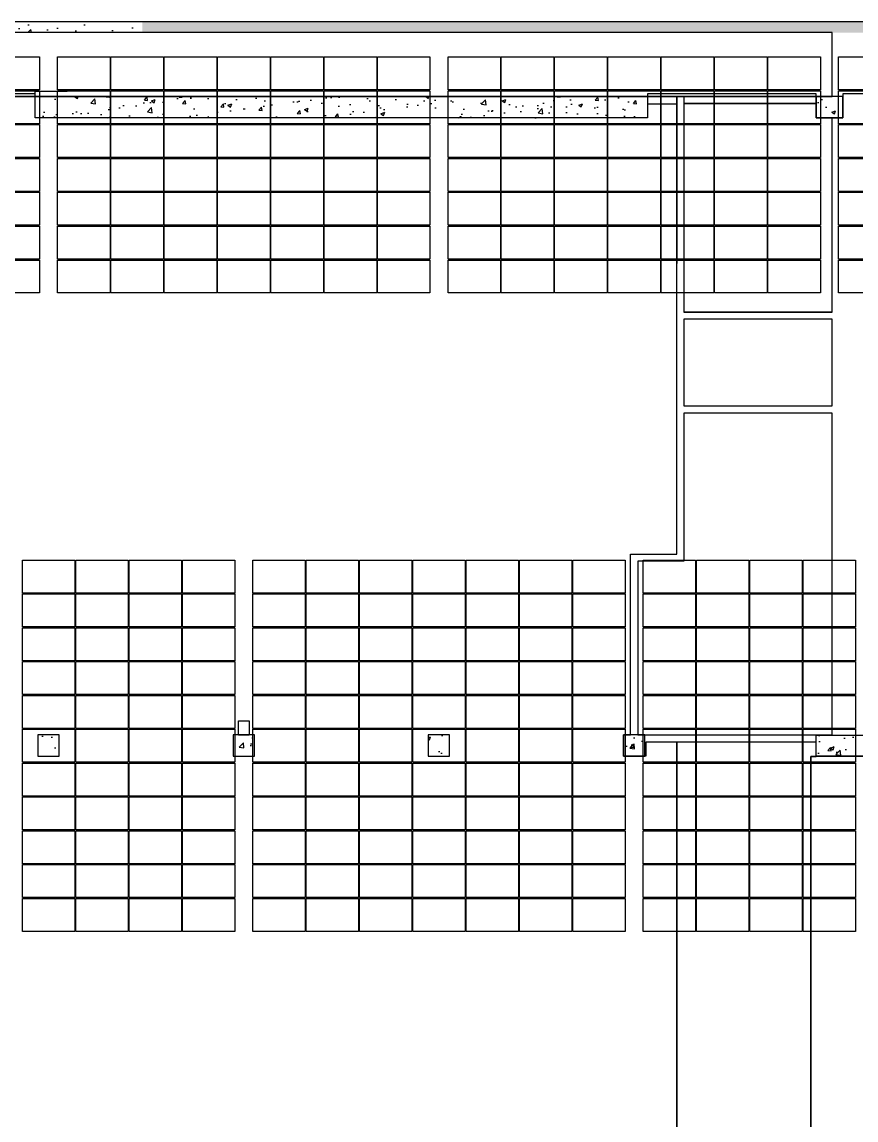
# Model space of a CAD drawing. Header units: inches. Extents: x 0.2 to 35.5, y 0.2 to 23.5.
# Drawn here: x 19.324 to 21.685, y 17.834 to 20.944 of the extents above; entities that cross this region are included whole.
import ezdxf

# ---------------------------------------------------------------- set-up
doc = ezdxf.new("R2010")
doc.units = ezdxf.units.IN
doc.header["$MEASUREMENT"] = 0
for name, color, linetype in [('772-1$0$A-AREA', 9, 'Continuous'), ('772-1$0$A-COLS', 1, 'Continuous'), ('772-1$0$A-WALL-PATT', 8, 'Continuous'), ('772-7$0$A-AREA', 9, 'Continuous'), ('772-7$0$A-EQPM', 6, 'Continuous'), ('772-7$0$A-WALL-FULL', 7, 'Continuous'), ('A - Level 1', 7, 'Continuous'), ('A - Level 7', 7, 'Continuous'), ('E - Electrical Room', 7, 'Continuous'), ('MODULES', 1, 'Continuous')]:
    doc.layers.add(name, color=color, linetype=linetype)
doc.styles.add('WDI-01', font='romans.shx')
doc.linetypes.add('W-FENC-1', pattern='A,0.36,-0.05,["x",WDI-01,S=0.1,R=0,X=0,Y=-0.0334],-0.108', length=0.518)
pattern_1 = [(50, (2.13899, 8.54015), (0.1080809, -0.0094559), [0.0113014, -0.1243157]), (355, (2.13899, 8.54015), (-0.0209078, 0.1133446), [0.0090411, -0.0994526]), (100.4514, (2.148, 8.53936), (0.0871731, 0.1038887), [0.0096047, -0.1056521]), (46.1842, (2.13899, 8.57029), (0.160818, -0.0249414), [0.016952, -0.1864736]), (96.6356, (2.15239, 8.56821), (0.1408403, 0.1467856), [0.014407, -0.158478]), (351.1842, (2.13899, 8.57029), (0.1408402, 0.1467858), [0.0135617, -0.149179]), (21, (2.15406, 8.56275), (0.0899454, -0.0606689), [0.0113014, -0.1243157]), (326, (2.15406, 8.56275), (0.0366641, 0.1092698), [0.0090411, -0.0994526]), (71.4514, (2.16155, 8.5577), (0.1266095, 0.0486007), [0.0096047, -0.1056521]), (37.5, (2.13899, 8.54015), (0.00183232, 0.05016235), [0, -0.0982471, 0, -0.10095943, 0, -0.0998293]), (7.5, (2.13899, 8.54015), (0.03964082, 0.0594322), [0, -0.05756194, 0, -0.0959868, 0, -0.03804814]), (327.5, (2.105387, 8.54015), (0.08043941, -0.0033987), [0, -0.0376714, 0, -0.11753486, 0, -0.1559597]), (317.5, (2.09032, 8.54015), (0.0878778, 0.0150844), [0, -0.04897286, 0, -0.0780552, 0, -0.110754])]
pattern_2 = [(50, (-2.05026, -1.16883), (0.10808086, -0.00945585), [0.0113014, -0.1243157]), (355, (-2.05026, -1.16883), (-0.0209078, 0.1133446), [0.0090411, -0.0994526]), (100.4514, (-2.04126, -1.16961), (0.0871731, 0.1038887), [0.0096047, -0.1056521]), (46.1842, (-2.05026, -1.13869), (0.160818, -0.0249414), [0.0169521, -0.1864736]), (96.6356, (-2.03686, -1.14077), (0.1408403, 0.1467856), [0.014407, -0.1584781]), (351.1842, (-2.05026, -1.13869), (0.1408402, 0.1467858), [0.0135617, -0.1491789]), (21, (-2.035195, -1.14622), (0.08994537, -0.0606689), [0.0113014, -0.1243157]), (326, (-2.0352, -1.14622), (0.0366641, 0.1092698), [0.0090411, -0.0994526]), (71.4514, (-2.0277, -1.15128), (0.1266095, 0.0486007), [0.0096047, -0.1056521]), (37.5, (-2.050263, -1.168826), (0.00183232, 0.05016235), [0, -0.0982471, 0, -0.10095943, 0, -0.0998293]), (7.5, (-2.050263, -1.168826), (0.03964082, 0.0594322), [0, -0.05756194, 0, -0.0959868, 0, -0.03804814]), (327.5, (-2.083866, -1.168826), (0.08043941, -0.0033987), [0, -0.03767143, 0, -0.11753486, 0, -0.1559597]), (317.5, (-2.098935, -1.168826), (0.08787782, 0.0150844), [0, -0.04897286, 0, -0.0780552, 0, -0.110754])]

# ---------------------------------------------------------------- blocks, each defined once
blk = doc.blocks.new('*E220')
at = {"layer": '772-1$0$A-WALL-PATT'}
h = blk.add_hatch(dxfattribs=at)
h.set_pattern_fill('AR-CONC', color=256, scale=0.015069, style=0)
h.set_pattern_definition(pattern_1)
h.paths.add_polyline_path([(3.7299, 7.5152), (2.1309, 7.5151), (2.1309, 7.485), (3.7299, 7.485)])
h = blk.add_hatch(dxfattribs=at)
h.set_pattern_fill('AR-CONC', color=256, scale=0.015069, style=0)
h.set_pattern_definition(pattern_1)
h.paths.add_polyline_path([(8.3183, 7.5152), (3.7299, 7.5152), (3.7299, 7.485), (8.3183, 7.485)])
h = blk.add_hatch(dxfattribs=at)
h.set_pattern_fill('AR-CONC', color=256, scale=0.015069, style=0)
h.set_pattern_definition(pattern_1)
h.paths.add_polyline_path([(5.1603, 7.2439), (5.1603, 7.3042), (3.4274, 7.3042), (3.4274, 7.2439)])
h = blk.add_hatch(dxfattribs=at)
h.set_pattern_fill('AR-CONC', color=256, scale=0.015069, style=0)
h.set_pattern_definition(pattern_2)
h.paths.add_polyline_path([(5.6374, 7.3042), (5.6374, 7.2439), (5.7128, 7.2439), (5.7128, 7.3042)])
h = blk.add_hatch(dxfattribs=at)
h.set_pattern_fill('AR-CONC', color=256, scale=0.015069, style=0)
h.set_pattern_definition(pattern_2)
h.paths.add_polyline_path([(3.4349, 5.4357), (3.4952, 5.4357), (3.4952, 5.4959), (3.4349, 5.4959)])
h = blk.add_hatch(dxfattribs=at)
h.set_pattern_fill('AR-CONC', color=256, scale=0.015069, style=0)
h.set_pattern_definition(pattern_2)
h.paths.add_polyline_path([(3.9874, 5.4959), (3.9874, 5.4357), (4.0477, 5.4357), (4.0477, 5.4959)])
h = blk.add_hatch(dxfattribs=at)
h.set_pattern_fill('AR-CONC', color=256, scale=0.015069, style=0)
h.set_pattern_definition(pattern_2)
h.paths.add_polyline_path([(4.5399, 5.4959), (4.5399, 5.4357), (4.6002, 5.4357), (4.6002, 5.4959)])
h = blk.add_hatch(dxfattribs=at)
h.set_pattern_fill('AR-CONC', color=256, scale=0.015069, style=0)
h.set_pattern_definition(pattern_2)
h.paths.add_polyline_path([(5.1527, 5.4357), (5.1527, 5.4959), (5.0925, 5.4959), (5.0925, 5.4357)])
h = blk.add_hatch(dxfattribs=at)
h.set_pattern_fill('AR-CONC', color=256, scale=0.015069, style=0)
h.set_pattern_definition(pattern_1)
h.paths.add_polyline_path([(7.3703, 5.4357), (7.3703, 5.4959), (5.6374, 5.4959), (5.6374, 5.4357)])
at = {"layer": '772-1$0$A-AREA', "elevation": 0}
for points in [[(11.3032, 7.5152), (0.9536, 7.5151), (0.9536, 7.3042), (0.8996, 7.3042), (0.8996, 7.2929), (0.6133, 7.2929), (0.6133, 7.313), (0.5631, 7.313), (0.5631, 7.2627), (0.5832, 7.2627), (0.5832, 7.0468), (0.5719, 7.0468), (0.5719, 6.9865), (0.5826, 6.9865), (0.5826, 6.7278), (0.3509, 6.7278), (0.3509, 6.7316), (0.2303, 6.7316), (0.2303, 1.6083), (8.9877, 1.6083)], [(5.2431, 1.8192), (5.2431, 5.4759), (5.1552, 5.4759), (5.1552, 5.4357), (5.0925, 5.4357), (5.0925, 5.4959), (5.1126, 5.4959), (5.1126, 6.0083), (5.2431, 6.0083), (5.2431, 7.3042), (5.1603, 7.3042), (5.1603, 7.2439), (3.4274, 7.2439), (3.4274, 7.3042), (5.6826, 7.3042), (5.6826, 7.3042), (2.8673, 7.3042), (2.8673, 5.9781), (2.9577, 5.9781), (2.9577, 4.9535), (2.8673, 4.9535), (2.8673, 4.1699)]]:
    blk.add_lwpolyline(points, dxfattribs=at)
for points in [[(0.9536, 7.485), (0.9536, 7.3042), (5.6826, 7.3042), (5.6826, 7.485)], [(5.2431, 5.4759), (5.2431, 1.8192), (6.2954, 1.8192), (6.2954, 3.6224), (6.3306, 3.6224), (6.3306, 3.6074), (6.5114, 3.6074), (6.5114, 3.6224), (6.5466, 3.6224), (6.5466, 3.1151), (6.5114, 3.1151), (6.5114, 3.1503), (6.3306, 3.1503), (6.3306, 3.1151), (6.2954, 3.1151), (6.2954, 1.8192), (7.84, 1.8192), (7.8399, 7.3042), (6.0645, 7.3042), (5.9063, 5.4959), (7.3703, 5.4959), (7.3703, 5.4357), (5.6374, 5.4357), (5.6374, 5.4759)], [(5.2632, 7.2841), (5.2632, 7.2841), (5.2632, 6.6939), (5.6826, 6.6939), (5.6826, 7.2439), (5.6374, 7.2439), (5.6374, 7.2841)], [(5.2632, 6.6738), (5.2632, 6.6738), (5.2632, 6.4277), (5.6826, 6.4277), (5.6826, 6.6738)], [(5.6826, 6.4076), (5.2632, 6.4076), (5.2632, 5.9882), (5.1326, 5.9882), (5.1326, 5.4959), (5.6826, 5.4959)]]:
    blk.add_lwpolyline(points, close=True, dxfattribs=at)
at = {"layer": '772-1$0$A-COLS', "elevation": 0}
for points in [[(5.6374, 7.3042), (5.6374, 7.2439), (5.7128, 7.2439), (5.7128, 7.3042)], [(3.4349, 5.4357), (3.4952, 5.4357), (3.4952, 5.4959), (3.4349, 5.4959)], [(3.9874, 5.4357), (4.0477, 5.4357), (4.0477, 5.4959), (3.9874, 5.4959)], [(4.5399, 5.4357), (4.6002, 5.4357), (4.6002, 5.4959), (4.5399, 5.4959)], [(5.0925, 5.4357), (5.1527, 5.4357), (5.1527, 5.4959), (5.0925, 5.4959)]]:
    blk.add_lwpolyline(points, close=True, dxfattribs=at)
blk = doc.blocks.new('*E289')
at = {"layer": '772-7$0$A-AREA', "elevation": 0}
for points in [[(5.9774, 7.943), (5.7154, 7.943), (5.7154, 7.8752), (5.6401, 7.8752), (5.6401, 7.943), (5.6401, 7.943), (5.6401, 7.943), (5.6401, 7.943), (5.6401, 7.943), (5.6401, 7.943), (5.6401, 7.943), (5.6401, 7.943), (5.6401, 7.943), (5.6401, 7.943), (5.1629, 7.943), (5.1629, 7.8752), (3.43, 7.8752), (3.43, 7.943), (3.43, 7.943), (3.43, 7.943), (2.87, 7.943)], [(5.625, 2.443), (5.625, 6.0669), (5.625, 6.0669), (5.6401, 6.0669), (5.6401, 6.1272), (5.8185, 6.1272)]]:
    blk.add_lwpolyline(points, dxfattribs=at)
blk.add_lwpolyline([(7.373, 6.0946), (7.373, 6.0669), (5.625, 6.0669), (5.625, 2.443), (7.8426, 2.443), (7.8426, 6.0946)], close=True, dxfattribs=at)
at = {"layer": '772-7$0$A-EQPM', "elevation": 0}
blk.add_lwpolyline([(4.0353, 6.1674), (4.0353, 6.1272), (4.0052, 6.1272), (4.0052, 6.1674)], close=True, dxfattribs=at)
at = {"layer": '772-7$0$A-WALL-FULL'}
blk.add_lwpolyline([(3.43, 7.8752), (3.43, 7.9354), (5.1629, 7.9354), (5.1629, 7.8752)], close=True, dxfattribs=at)
at = {"layer": '772-7$0$A-WALL-FULL', "elevation": 0}
blk.add_lwpolyline([(5.6401, 6.1272), (7.373, 6.1272), (7.373, 6.0669), (5.6401, 6.0669)], close=True, dxfattribs=at)

msp = doc.modelspace()

# ---------------------------------------------------------------- linework, layer by layer
at = {"layer": 'E - Electrical Room', "linetype": 'W-FENC-1', "ltscale": 0.25}
msp.add_line((19.3616, 20.7479, 0), (19.452, 20.7479, 0), dxfattribs=at)
at = {"layer": 'E - Electrical Room', "linetype": 'W-FENC-1', "ltscale": 0.3}
for p, q in [((19.3616, 20.7328, 0), (19.3616, 20.7479, 0)), ((21.0945, 20.7127, 0), (21.1774, 20.7127, 0))]:
    msp.add_line(p, q, dxfattribs=at)
at = {"layer": 'E - Electrical Room'}
for p, q in [((19.3616, 20.7328, 0), (21.6169, 20.7328, 0)), ((21.1774, 20.7328, 0), (21.1774, 20.2606, 0)), ((21.1975, 20.7328, 0), (21.1975, 20.2606, 0)), ((21.1975, 20.7127, 0), (21.1975, 20.1225, 0)), ((21.5717, 20.7127, 0), (21.1975, 20.7127, 0)), ((21.647, 20.7328, 0), (21.5717, 20.7328, 0)), ((21.6169, 20.1225, 0), (21.6169, 20.6725, 0)), ((21.1975, 20.1225, 0), (21.6169, 20.1225, 0))]:
    msp.add_line(p, q, dxfattribs=at)
msp.add_lwpolyline([(19.3616, 20.6725), (19.3616, 20.7328), (21.0945, 20.7328), (21.0945, 20.6725)], close=True, dxfattribs=at)
at = {"layer": 'MODULES', "elevation": 0}
for points in [[(19.3738, 20.7518), (19.2254, 20.7518), (19.2254, 20.8452), (19.3738, 20.8452)], [(19.5732, 20.7518), (19.4248, 20.7518), (19.4248, 20.8452), (19.5732, 20.8452)], [(19.7241, 20.7518), (19.5757, 20.7518), (19.5757, 20.8452), (19.7241, 20.8452)], [(19.8751, 20.7518), (19.7266, 20.7518), (19.7266, 20.8452), (19.8751, 20.8452)], [(20.026, 20.7518), (19.8776, 20.7518), (19.8776, 20.8452), (20.026, 20.8452)], [(20.1769, 20.7518), (20.0285, 20.7518), (20.0285, 20.8452), (20.1769, 20.8452)], [(20.3279, 20.7518), (20.1795, 20.7518), (20.1795, 20.8452), (20.3279, 20.8452)], [(20.4788, 20.7518), (20.3304, 20.7518), (20.3304, 20.8452), (20.4788, 20.8452)], [(20.6782, 20.7518), (20.5298, 20.7518), (20.5298, 20.8452), (20.6782, 20.8452)], [(20.8292, 20.7518), (20.6807, 20.7518), (20.6807, 20.8452), (20.8292, 20.8452)], [(20.9801, 20.7518), (20.8317, 20.7518), (20.8317, 20.8452), (20.9801, 20.8452)], [(21.131, 20.7518), (20.9826, 20.7518), (20.9826, 20.8452), (21.131, 20.8452)], [(21.282, 20.7518), (21.1336, 20.7518), (21.1336, 20.8452), (21.282, 20.8452)], [(21.4329, 20.7518), (21.2845, 20.7518), (21.2845, 20.8452), (21.4329, 20.8452)], [(21.5839, 20.7518), (21.4354, 20.7518), (21.4354, 20.8452), (21.5839, 20.8452)], [(21.7833, 20.7518), (21.6348, 20.7518), (21.6348, 20.8452), (21.7833, 20.8452)], [(19.3738, 20.656), (19.2254, 20.656), (19.2254, 20.7493), (19.3738, 20.7493)], [(19.5732, 20.656), (19.4248, 20.656), (19.4248, 20.7493), (19.5732, 20.7493)], [(19.7241, 20.656), (19.5757, 20.656), (19.5757, 20.7493), (19.7241, 20.7493)], [(19.8751, 20.656), (19.7266, 20.656), (19.7266, 20.7493), (19.8751, 20.7493)], [(20.026, 20.656), (19.8776, 20.656), (19.8776, 20.7493), (20.026, 20.7493)], [(20.1769, 20.656), (20.0285, 20.656), (20.0285, 20.7493), (20.1769, 20.7493)], [(20.3279, 20.656), (20.1795, 20.656), (20.1795, 20.7493), (20.3279, 20.7493)], [(20.4788, 20.656), (20.3304, 20.656), (20.3304, 20.7493), (20.4788, 20.7493)], [(20.6782, 20.656), (20.5298, 20.656), (20.5298, 20.7493), (20.6782, 20.7493)], [(20.8292, 20.656), (20.6807, 20.656), (20.6807, 20.7493), (20.8292, 20.7493)], [(20.9801, 20.656), (20.8317, 20.656), (20.8317, 20.7493), (20.9801, 20.7493)], [(21.131, 20.656), (20.9826, 20.656), (20.9826, 20.7493), (21.131, 20.7493)], [(21.282, 20.656), (21.1336, 20.656), (21.1336, 20.7493), (21.282, 20.7493)], [(21.4329, 20.656), (21.2845, 20.656), (21.2845, 20.7493), (21.4329, 20.7493)], [(21.5839, 20.656), (21.4354, 20.656), (21.4354, 20.7493), (21.5839, 20.7493)], [(21.7833, 20.656), (21.6348, 20.656), (21.6348, 20.7493), (21.7833, 20.7493)], [(19.3738, 20.5601), (19.2254, 20.5601), (19.2254, 20.6535), (19.3738, 20.6535)], [(19.5732, 20.5601), (19.4248, 20.5601), (19.4248, 20.6535), (19.5732, 20.6535)], [(19.7241, 20.5601), (19.5757, 20.5601), (19.5757, 20.6535), (19.7241, 20.6535)], [(19.8751, 20.5601), (19.7266, 20.5601), (19.7266, 20.6535), (19.8751, 20.6535)], [(20.026, 20.5601), (19.8776, 20.5601), (19.8776, 20.6535), (20.026, 20.6535)], [(20.1769, 20.5601), (20.0285, 20.5601), (20.0285, 20.6535), (20.1769, 20.6535)], [(20.3279, 20.5601), (20.1795, 20.5601), (20.1795, 20.6535), (20.3279, 20.6535)], [(20.4788, 20.5601), (20.3304, 20.5601), (20.3304, 20.6535), (20.4788, 20.6535)], [(20.6782, 20.5601), (20.5298, 20.5601), (20.5298, 20.6535), (20.6782, 20.6535)], [(20.8292, 20.5601), (20.6807, 20.5601), (20.6807, 20.6535), (20.8292, 20.6535)], [(20.9801, 20.5601), (20.8317, 20.5601), (20.8317, 20.6535), (20.9801, 20.6535)], [(21.131, 20.5601), (20.9826, 20.5601), (20.9826, 20.6535), (21.131, 20.6535)], [(21.282, 20.5601), (21.1336, 20.5601), (21.1336, 20.6535), (21.282, 20.6535)], [(21.4329, 20.5601), (21.2845, 20.5601), (21.2845, 20.6535), (21.4329, 20.6535)], [(21.5839, 20.5601), (21.4354, 20.5601), (21.4354, 20.6535), (21.5839, 20.6535)], [(21.7833, 20.5601), (21.6348, 20.5601), (21.6348, 20.6535), (21.7833, 20.6535)], [(19.3738, 20.4643), (19.2254, 20.4643), (19.2254, 20.5576), (19.3738, 20.5576)], [(19.5732, 20.4643), (19.4248, 20.4643), (19.4248, 20.5576), (19.5732, 20.5576)], [(19.7241, 20.4643), (19.5757, 20.4643), (19.5757, 20.5576), (19.7241, 20.5576)], [(19.8751, 20.4643), (19.7266, 20.4643), (19.7266, 20.5576), (19.8751, 20.5576)], [(20.026, 20.4643), (19.8776, 20.4643), (19.8776, 20.5576), (20.026, 20.5576)], [(20.1769, 20.4643), (20.0285, 20.4643), (20.0285, 20.5576), (20.1769, 20.5576)], [(20.3279, 20.4643), (20.1795, 20.4643), (20.1795, 20.5576), (20.3279, 20.5576)], [(20.4788, 20.4643), (20.3304, 20.4643), (20.3304, 20.5576), (20.4788, 20.5576)], [(20.6782, 20.4643), (20.5298, 20.4643), (20.5298, 20.5576), (20.6782, 20.5576)], [(20.8292, 20.4643), (20.6807, 20.4643), (20.6807, 20.5576), (20.8292, 20.5576)], [(20.9801, 20.4643), (20.8317, 20.4643), (20.8317, 20.5576), (20.9801, 20.5576)], [(21.131, 20.4643), (20.9826, 20.4643), (20.9826, 20.5576), (21.131, 20.5576)], [(21.282, 20.4643), (21.1336, 20.4643), (21.1336, 20.5576), (21.282, 20.5576)], [(21.4329, 20.4643), (21.2845, 20.4643), (21.2845, 20.5576), (21.4329, 20.5576)], [(21.5839, 20.4643), (21.4354, 20.4643), (21.4354, 20.5576), (21.5839, 20.5576)], [(21.7833, 20.4643), (21.6348, 20.4643), (21.6348, 20.5576), (21.7833, 20.5576)], [(19.3738, 20.3684), (19.2254, 20.3684), (19.2254, 20.4618), (19.3738, 20.4618)], [(19.5732, 20.3684), (19.4248, 20.3684), (19.4248, 20.4618), (19.5732, 20.4618)], [(19.7241, 20.3684), (19.5757, 20.3684), (19.5757, 20.4618), (19.7241, 20.4618)], [(19.8751, 20.3684), (19.7266, 20.3684), (19.7266, 20.4618), (19.8751, 20.4618)], [(20.026, 20.3684), (19.8776, 20.3684), (19.8776, 20.4618), (20.026, 20.4618)], [(20.1769, 20.3684), (20.0285, 20.3684), (20.0285, 20.4618), (20.1769, 20.4618)], [(20.3279, 20.3684), (20.1795, 20.3684), (20.1795, 20.4618), (20.3279, 20.4618)], [(20.4788, 20.3684), (20.3304, 20.3684), (20.3304, 20.4618), (20.4788, 20.4618)], [(20.6782, 20.3684), (20.5298, 20.3684), (20.5298, 20.4618), (20.6782, 20.4618)], [(20.8292, 20.3684), (20.6807, 20.3684), (20.6807, 20.4618), (20.8292, 20.4618)], [(20.9801, 20.3684), (20.8317, 20.3684), (20.8317, 20.4618), (20.9801, 20.4618)], [(21.131, 20.3684), (20.9826, 20.3684), (20.9826, 20.4618), (21.131, 20.4618)], [(21.282, 20.3684), (21.1336, 20.3684), (21.1336, 20.4618), (21.282, 20.4618)], [(21.4329, 20.3684), (21.2845, 20.3684), (21.2845, 20.4618), (21.4329, 20.4618)], [(21.5839, 20.3684), (21.4354, 20.3684), (21.4354, 20.4618), (21.5839, 20.4618)], [(21.7833, 20.3684), (21.6348, 20.3684), (21.6348, 20.4618), (21.7833, 20.4618)], [(19.3738, 20.2726), (19.2254, 20.2726), (19.2254, 20.3659), (19.3738, 20.3659)], [(19.5732, 20.2726), (19.4248, 20.2726), (19.4248, 20.3659), (19.5732, 20.3659)], [(19.7241, 20.2726), (19.5757, 20.2726), (19.5757, 20.3659), (19.7241, 20.3659)], [(19.8751, 20.2726), (19.7266, 20.2726), (19.7266, 20.3659), (19.8751, 20.3659)], [(20.026, 20.2726), (19.8776, 20.2726), (19.8776, 20.3659), (20.026, 20.3659)], [(20.1769, 20.2726), (20.0285, 20.2726), (20.0285, 20.3659), (20.1769, 20.3659)], [(20.3279, 20.2726), (20.1795, 20.2726), (20.1795, 20.3659), (20.3279, 20.3659)], [(20.4788, 20.2726), (20.3304, 20.2726), (20.3304, 20.3659), (20.4788, 20.3659)], [(20.6782, 20.2726), (20.5298, 20.2726), (20.5298, 20.3659), (20.6782, 20.3659)], [(20.8292, 20.2726), (20.6807, 20.2726), (20.6807, 20.3659), (20.8292, 20.3659)], [(20.9801, 20.2726), (20.8317, 20.2726), (20.8317, 20.3659), (20.9801, 20.3659)], [(21.131, 20.2726), (20.9826, 20.2726), (20.9826, 20.3659), (21.131, 20.3659)], [(21.282, 20.2726), (21.1336, 20.2726), (21.1336, 20.3659), (21.282, 20.3659)], [(21.4329, 20.2726), (21.2845, 20.2726), (21.2845, 20.3659), (21.4329, 20.3659)], [(21.5839, 20.2726), (21.4354, 20.2726), (21.4354, 20.3659), (21.5839, 20.3659)], [(21.7833, 20.2726), (21.6348, 20.2726), (21.6348, 20.3659), (21.7833, 20.3659)], [(19.3738, 20.1767), (19.2254, 20.1767), (19.2254, 20.27), (19.3738, 20.27)], [(19.5732, 20.1767), (19.4248, 20.1767), (19.4248, 20.27), (19.5732, 20.27)], [(19.7241, 20.1767), (19.5757, 20.1767), (19.5757, 20.27), (19.7241, 20.27)], [(19.8751, 20.1767), (19.7266, 20.1767), (19.7266, 20.27), (19.8751, 20.27)], [(20.026, 20.1767), (19.8776, 20.1767), (19.8776, 20.27), (20.026, 20.27)], [(20.1769, 20.1767), (20.0285, 20.1767), (20.0285, 20.27), (20.1769, 20.27)], [(20.3279, 20.1767), (20.1795, 20.1767), (20.1795, 20.27), (20.3279, 20.27)], [(20.4788, 20.1767), (20.3304, 20.1767), (20.3304, 20.27), (20.4788, 20.27)], [(20.6782, 20.1767), (20.5298, 20.1767), (20.5298, 20.27), (20.6782, 20.27)], [(20.8292, 20.1767), (20.6807, 20.1767), (20.6807, 20.27), (20.8292, 20.27)], [(20.9801, 20.1767), (20.8317, 20.1767), (20.8317, 20.27), (20.9801, 20.27)], [(21.131, 20.1767), (20.9826, 20.1767), (20.9826, 20.27), (21.131, 20.27)], [(21.282, 20.1767), (21.1336, 20.1767), (21.1336, 20.27), (21.282, 20.27)], [(21.4329, 20.1767), (21.2845, 20.1767), (21.2845, 20.27), (21.4329, 20.27)], [(21.5839, 20.1767), (21.4354, 20.1767), (21.4354, 20.27), (21.5839, 20.27)], [(21.7833, 20.1767), (21.6348, 20.1767), (21.6348, 20.27), (21.7833, 20.27)], [(19.4735, 19.327), (19.3251, 19.327), (19.3251, 19.4204), (19.4735, 19.4204)], [(19.6244, 19.327), (19.476, 19.327), (19.476, 19.4204), (19.6244, 19.4204)], [(19.7754, 19.327), (19.6269, 19.327), (19.6269, 19.4204), (19.7754, 19.4204)], [(19.9263, 19.327), (19.7779, 19.327), (19.7779, 19.4204), (19.9263, 19.4204)], [(20.1257, 19.327), (19.9773, 19.327), (19.9773, 19.4204), (20.1257, 19.4204)], [(20.2767, 19.327), (20.1282, 19.327), (20.1282, 19.4204), (20.2767, 19.4204)], [(20.4276, 19.327), (20.2792, 19.327), (20.2792, 19.4204), (20.4276, 19.4204)], [(20.5785, 19.327), (20.4301, 19.327), (20.4301, 19.4204), (20.5785, 19.4204)], [(20.7295, 19.327), (20.581, 19.327), (20.581, 19.4204), (20.7295, 19.4204)], [(20.8804, 19.327), (20.732, 19.327), (20.732, 19.4204), (20.8804, 19.4204)], [(21.0313, 19.327), (20.8829, 19.327), (20.8829, 19.4204), (21.0313, 19.4204)], [(21.2307, 19.327), (21.0823, 19.327), (21.0823, 19.4204), (21.2307, 19.4204)], [(21.3817, 19.327), (21.2333, 19.327), (21.2333, 19.4204), (21.3817, 19.4204)], [(21.5326, 19.327), (21.3842, 19.327), (21.3842, 19.4204), (21.5326, 19.4204)], [(21.6836, 19.327), (21.5351, 19.327), (21.5351, 19.4204), (21.6836, 19.4204)], [(19.4735, 19.2312), (19.3251, 19.2312), (19.3251, 19.3245), (19.4735, 19.3245)], [(19.6244, 19.2312), (19.476, 19.2312), (19.476, 19.3245), (19.6244, 19.3245)], [(19.7754, 19.2312), (19.6269, 19.2312), (19.6269, 19.3245), (19.7754, 19.3245)], [(19.9263, 19.2312), (19.7779, 19.2312), (19.7779, 19.3245), (19.9263, 19.3245)], [(20.1257, 19.2312), (19.9773, 19.2312), (19.9773, 19.3245), (20.1257, 19.3245)], [(20.2767, 19.2312), (20.1282, 19.2312), (20.1282, 19.3245), (20.2767, 19.3245)], [(20.4276, 19.2312), (20.2792, 19.2312), (20.2792, 19.3245), (20.4276, 19.3245)], [(20.5785, 19.2312), (20.4301, 19.2312), (20.4301, 19.3245), (20.5785, 19.3245)], [(20.7295, 19.2312), (20.581, 19.2312), (20.581, 19.3245), (20.7295, 19.3245)], [(20.8804, 19.2312), (20.732, 19.2312), (20.732, 19.3245), (20.8804, 19.3245)], [(21.0313, 19.2312), (20.8829, 19.2312), (20.8829, 19.3245), (21.0313, 19.3245)], [(21.2307, 19.2312), (21.0823, 19.2312), (21.0823, 19.3245), (21.2307, 19.3245)], [(21.3817, 19.2312), (21.2333, 19.2312), (21.2333, 19.3245), (21.3817, 19.3245)], [(21.5326, 19.2312), (21.3842, 19.2312), (21.3842, 19.3245), (21.5326, 19.3245)], [(21.6836, 19.2312), (21.5351, 19.2312), (21.5351, 19.3245), (21.6836, 19.3245)], [(19.4735, 19.1353), (19.3251, 19.1353), (19.3251, 19.2287), (19.4735, 19.2287)], [(19.6244, 19.1353), (19.476, 19.1353), (19.476, 19.2287), (19.6244, 19.2287)], [(19.7754, 19.1353), (19.6269, 19.1353), (19.6269, 19.2287), (19.7754, 19.2287)], [(19.9263, 19.1353), (19.7779, 19.1353), (19.7779, 19.2287), (19.9263, 19.2287)], [(20.1257, 19.1353), (19.9773, 19.1353), (19.9773, 19.2287), (20.1257, 19.2287)], [(20.2767, 19.1353), (20.1282, 19.1353), (20.1282, 19.2287), (20.2767, 19.2287)], [(20.4276, 19.1353), (20.2792, 19.1353), (20.2792, 19.2287), (20.4276, 19.2287)], [(20.5785, 19.1353), (20.4301, 19.1353), (20.4301, 19.2287), (20.5785, 19.2287)], [(20.7295, 19.1353), (20.581, 19.1353), (20.581, 19.2287), (20.7295, 19.2287)], [(20.8804, 19.1353), (20.732, 19.1353), (20.732, 19.2287), (20.8804, 19.2287)], [(21.0313, 19.1353), (20.8829, 19.1353), (20.8829, 19.2287), (21.0313, 19.2287)], [(21.2307, 19.1353), (21.0823, 19.1353), (21.0823, 19.2287), (21.2307, 19.2287)], [(21.3817, 19.1353), (21.2333, 19.1353), (21.2333, 19.2287), (21.3817, 19.2287)], [(21.5326, 19.1353), (21.3842, 19.1353), (21.3842, 19.2287), (21.5326, 19.2287)], [(21.6836, 19.1353), (21.5351, 19.1353), (21.5351, 19.2287), (21.6836, 19.2287)], [(19.4735, 19.0395), (19.3251, 19.0395), (19.3251, 19.1328), (19.4735, 19.1328)], [(19.6244, 19.0395), (19.476, 19.0395), (19.476, 19.1328), (19.6244, 19.1328)], [(19.7754, 19.0395), (19.6269, 19.0395), (19.6269, 19.1328), (19.7754, 19.1328)], [(19.9263, 19.0395), (19.7779, 19.0395), (19.7779, 19.1328), (19.9263, 19.1328)], [(20.1257, 19.0395), (19.9773, 19.0395), (19.9773, 19.1328), (20.1257, 19.1328)], [(20.2767, 19.0395), (20.1282, 19.0395), (20.1282, 19.1328), (20.2767, 19.1328)], [(20.4276, 19.0395), (20.2792, 19.0395), (20.2792, 19.1328), (20.4276, 19.1328)], [(20.5785, 19.0395), (20.4301, 19.0395), (20.4301, 19.1328), (20.5785, 19.1328)], [(20.7295, 19.0395), (20.581, 19.0395), (20.581, 19.1328), (20.7295, 19.1328)], [(20.8804, 19.0395), (20.732, 19.0395), (20.732, 19.1328), (20.8804, 19.1328)], [(21.0313, 19.0395), (20.8829, 19.0395), (20.8829, 19.1328), (21.0313, 19.1328)], [(21.2307, 19.0395), (21.0823, 19.0395), (21.0823, 19.1328), (21.2307, 19.1328)], [(21.3817, 19.0395), (21.2333, 19.0395), (21.2333, 19.1328), (21.3817, 19.1328)], [(21.5326, 19.0395), (21.3842, 19.0395), (21.3842, 19.1328), (21.5326, 19.1328)], [(21.6836, 19.0395), (21.5351, 19.0395), (21.5351, 19.1328), (21.6836, 19.1328)], [(19.4735, 18.9436), (19.3251, 18.9436), (19.3251, 19.0369), (19.4735, 19.0369)], [(19.6244, 18.9436), (19.476, 18.9436), (19.476, 19.0369), (19.6244, 19.0369)], [(19.7754, 18.9436), (19.6269, 18.9436), (19.6269, 19.0369), (19.7754, 19.0369)], [(19.9263, 18.9436), (19.7779, 18.9436), (19.7779, 19.0369), (19.9263, 19.0369)], [(20.1257, 18.9436), (19.9773, 18.9436), (19.9773, 19.0369), (20.1257, 19.0369)], [(20.2767, 18.9436), (20.1282, 18.9436), (20.1282, 19.0369), (20.2767, 19.0369)], [(20.4276, 18.9436), (20.2792, 18.9436), (20.2792, 19.0369), (20.4276, 19.0369)], [(20.5785, 18.9436), (20.4301, 18.9436), (20.4301, 19.0369), (20.5785, 19.0369)], [(20.7295, 18.9436), (20.581, 18.9436), (20.581, 19.0369), (20.7295, 19.0369)], [(20.8804, 18.9436), (20.732, 18.9436), (20.732, 19.0369), (20.8804, 19.0369)], [(21.0313, 18.9436), (20.8829, 18.9436), (20.8829, 19.0369), (21.0313, 19.0369)], [(21.2307, 18.9436), (21.0823, 18.9436), (21.0823, 19.0369), (21.2307, 19.0369)], [(21.3817, 18.9436), (21.2333, 18.9436), (21.2333, 19.0369), (21.3817, 19.0369)], [(21.5326, 18.9436), (21.3842, 18.9436), (21.3842, 19.0369), (21.5326, 19.0369)], [(21.6836, 18.9436), (21.5351, 18.9436), (21.5351, 19.0369), (21.6836, 19.0369)], [(19.4735, 18.8477), (19.3251, 18.8477), (19.3251, 18.9411), (19.4735, 18.9411)], [(19.6244, 18.8477), (19.476, 18.8477), (19.476, 18.9411), (19.6244, 18.9411)], [(19.7754, 18.8477), (19.6269, 18.8477), (19.6269, 18.9411), (19.7754, 18.9411)], [(19.9263, 18.8477), (19.7779, 18.8477), (19.7779, 18.9411), (19.9263, 18.9411)], [(20.1257, 18.8477), (19.9773, 18.8477), (19.9773, 18.9411), (20.1257, 18.9411)], [(20.2767, 18.8477), (20.1282, 18.8477), (20.1282, 18.9411), (20.2767, 18.9411)], [(20.4276, 18.8477), (20.2792, 18.8477), (20.2792, 18.9411), (20.4276, 18.9411)], [(20.5785, 18.8477), (20.4301, 18.8477), (20.4301, 18.9411), (20.5785, 18.9411)], [(20.7295, 18.8477), (20.581, 18.8477), (20.581, 18.9411), (20.7295, 18.9411)], [(20.8804, 18.8477), (20.732, 18.8477), (20.732, 18.9411), (20.8804, 18.9411)], [(21.0313, 18.8477), (20.8829, 18.8477), (20.8829, 18.9411), (21.0313, 18.9411)], [(21.2307, 18.8477), (21.0823, 18.8477), (21.0823, 18.9411), (21.2307, 18.9411)], [(21.3817, 18.8477), (21.2333, 18.8477), (21.2333, 18.9411), (21.3817, 18.9411)], [(21.5326, 18.8477), (21.3842, 18.8477), (21.3842, 18.9411), (21.5326, 18.9411)], [(21.6836, 18.8477), (21.5351, 18.8477), (21.5351, 18.9411), (21.6836, 18.9411)], [(19.4735, 18.7519), (19.3251, 18.7519), (19.3251, 18.8452), (19.4735, 18.8452)], [(19.6244, 18.7519), (19.476, 18.7519), (19.476, 18.8452), (19.6244, 18.8452)], [(19.7754, 18.7519), (19.6269, 18.7519), (19.6269, 18.8452), (19.7754, 18.8452)], [(19.9263, 18.7519), (19.7779, 18.7519), (19.7779, 18.8452), (19.9263, 18.8452)], [(20.1257, 18.7519), (19.9773, 18.7519), (19.9773, 18.8452), (20.1257, 18.8452)], [(20.2767, 18.7519), (20.1282, 18.7519), (20.1282, 18.8452), (20.2767, 18.8452)], [(20.4276, 18.7519), (20.2792, 18.7519), (20.2792, 18.8452), (20.4276, 18.8452)], [(20.5785, 18.7519), (20.4301, 18.7519), (20.4301, 18.8452), (20.5785, 18.8452)], [(20.7295, 18.7519), (20.581, 18.7519), (20.581, 18.8452), (20.7295, 18.8452)], [(20.8804, 18.7519), (20.732, 18.7519), (20.732, 18.8452), (20.8804, 18.8452)], [(21.0313, 18.7519), (20.8829, 18.7519), (20.8829, 18.8452), (21.0313, 18.8452)], [(21.2307, 18.7519), (21.0823, 18.7519), (21.0823, 18.8452), (21.2307, 18.8452)], [(21.3817, 18.7519), (21.2333, 18.7519), (21.2333, 18.8452), (21.3817, 18.8452)], [(21.5326, 18.7519), (21.3842, 18.7519), (21.3842, 18.8452), (21.5326, 18.8452)], [(21.6836, 18.7519), (21.5351, 18.7519), (21.5351, 18.8452), (21.6836, 18.8452)], [(19.4735, 18.656), (19.3251, 18.656), (19.3251, 18.7494), (19.4735, 18.7494)], [(19.6244, 18.656), (19.476, 18.656), (19.476, 18.7494), (19.6244, 18.7494)], [(19.7754, 18.656), (19.6269, 18.656), (19.6269, 18.7494), (19.7754, 18.7494)], [(19.9263, 18.656), (19.7779, 18.656), (19.7779, 18.7494), (19.9263, 18.7494)], [(20.1257, 18.656), (19.9773, 18.656), (19.9773, 18.7494), (20.1257, 18.7494)], [(20.2767, 18.656), (20.1282, 18.656), (20.1282, 18.7494), (20.2767, 18.7494)], [(20.4276, 18.656), (20.2792, 18.656), (20.2792, 18.7494), (20.4276, 18.7494)], [(20.5785, 18.656), (20.4301, 18.656), (20.4301, 18.7494), (20.5785, 18.7494)], [(20.7295, 18.656), (20.581, 18.656), (20.581, 18.7494), (20.7295, 18.7494)], [(20.8804, 18.656), (20.732, 18.656), (20.732, 18.7494), (20.8804, 18.7494)], [(21.0313, 18.656), (20.8829, 18.656), (20.8829, 18.7494), (21.0313, 18.7494)], [(21.2307, 18.656), (21.0823, 18.656), (21.0823, 18.7494), (21.2307, 18.7494)], [(21.3817, 18.656), (21.2333, 18.656), (21.2333, 18.7494), (21.3817, 18.7494)], [(21.5326, 18.656), (21.3842, 18.656), (21.3842, 18.7494), (21.5326, 18.7494)], [(21.6836, 18.656), (21.5351, 18.656), (21.5351, 18.7494), (21.6836, 18.7494)], [(19.4735, 18.5602), (19.3251, 18.5602), (19.3251, 18.6535), (19.4735, 18.6535)], [(19.6244, 18.5602), (19.476, 18.5602), (19.476, 18.6535), (19.6244, 18.6535)], [(19.7754, 18.5602), (19.6269, 18.5602), (19.6269, 18.6535), (19.7754, 18.6535)], [(19.9263, 18.5602), (19.7779, 18.5602), (19.7779, 18.6535), (19.9263, 18.6535)], [(20.1257, 18.5602), (19.9773, 18.5602), (19.9773, 18.6535), (20.1257, 18.6535)], [(20.2767, 18.5602), (20.1282, 18.5602), (20.1282, 18.6535), (20.2767, 18.6535)], [(20.4276, 18.5602), (20.2792, 18.5602), (20.2792, 18.6535), (20.4276, 18.6535)], [(20.5785, 18.5602), (20.4301, 18.5602), (20.4301, 18.6535), (20.5785, 18.6535)], [(20.7295, 18.5602), (20.581, 18.5602), (20.581, 18.6535), (20.7295, 18.6535)], [(20.8804, 18.5602), (20.732, 18.5602), (20.732, 18.6535), (20.8804, 18.6535)], [(21.0313, 18.5602), (20.8829, 18.5602), (20.8829, 18.6535), (21.0313, 18.6535)], [(21.2307, 18.5602), (21.0823, 18.5602), (21.0823, 18.6535), (21.2307, 18.6535)], [(21.3817, 18.5602), (21.2333, 18.5602), (21.2333, 18.6535), (21.3817, 18.6535)], [(21.5326, 18.5602), (21.3842, 18.5602), (21.3842, 18.6535), (21.5326, 18.6535)], [(21.6836, 18.5602), (21.5351, 18.5602), (21.5351, 18.6535), (21.6836, 18.6535)], [(19.4735, 18.4643), (19.3251, 18.4643), (19.3251, 18.5577), (19.4735, 18.5577)], [(19.6244, 18.4643), (19.476, 18.4643), (19.476, 18.5577), (19.6244, 18.5577)], [(19.7754, 18.4643), (19.6269, 18.4643), (19.6269, 18.5577), (19.7754, 18.5577)], [(19.9263, 18.4643), (19.7779, 18.4643), (19.7779, 18.5577), (19.9263, 18.5577)], [(20.1257, 18.4643), (19.9773, 18.4643), (19.9773, 18.5577), (20.1257, 18.5577)], [(20.2767, 18.4643), (20.1282, 18.4643), (20.1282, 18.5577), (20.2767, 18.5577)], [(20.4276, 18.4643), (20.2792, 18.4643), (20.2792, 18.5577), (20.4276, 18.5577)], [(20.5785, 18.4643), (20.4301, 18.4643), (20.4301, 18.5577), (20.5785, 18.5577)], [(20.7295, 18.4643), (20.581, 18.4643), (20.581, 18.5577), (20.7295, 18.5577)], [(20.8804, 18.4643), (20.732, 18.4643), (20.732, 18.5577), (20.8804, 18.5577)], [(21.0313, 18.4643), (20.8829, 18.4643), (20.8829, 18.5577), (21.0313, 18.5577)], [(21.2307, 18.4643), (21.0823, 18.4643), (21.0823, 18.5577), (21.2307, 18.5577)], [(21.3817, 18.4643), (21.2333, 18.4643), (21.2333, 18.5577), (21.3817, 18.5577)], [(21.5326, 18.4643), (21.3842, 18.4643), (21.3842, 18.5577), (21.5326, 18.5577)], [(21.6836, 18.4643), (21.5351, 18.4643), (21.5351, 18.5577), (21.6836, 18.5577)], [(19.4735, 18.3685), (19.3251, 18.3685), (19.3251, 18.4618), (19.4735, 18.4618)], [(19.6244, 18.3685), (19.476, 18.3685), (19.476, 18.4618), (19.6244, 18.4618)], [(19.7754, 18.3685), (19.6269, 18.3685), (19.6269, 18.4618), (19.7754, 18.4618)], [(19.9263, 18.3685), (19.7779, 18.3685), (19.7779, 18.4618), (19.9263, 18.4618)], [(20.1257, 18.3685), (19.9773, 18.3685), (19.9773, 18.4618), (20.1257, 18.4618)], [(20.2767, 18.3685), (20.1282, 18.3685), (20.1282, 18.4618), (20.2767, 18.4618)], [(20.4276, 18.3685), (20.2792, 18.3685), (20.2792, 18.4618), (20.4276, 18.4618)], [(20.5785, 18.3685), (20.4301, 18.3685), (20.4301, 18.4618), (20.5785, 18.4618)], [(20.7295, 18.3685), (20.581, 18.3685), (20.581, 18.4618), (20.7295, 18.4618)], [(20.8804, 18.3685), (20.732, 18.3685), (20.732, 18.4618), (20.8804, 18.4618)], [(21.0313, 18.3685), (20.8829, 18.3685), (20.8829, 18.4618), (21.0313, 18.4618)], [(21.2307, 18.3685), (21.0823, 18.3685), (21.0823, 18.4618), (21.2307, 18.4618)], [(21.3817, 18.3685), (21.2333, 18.3685), (21.2333, 18.4618), (21.3817, 18.4618)], [(21.5326, 18.3685), (21.3842, 18.3685), (21.3842, 18.4618), (21.5326, 18.4618)], [(21.6836, 18.3685), (21.5351, 18.3685), (21.5351, 18.4618), (21.6836, 18.4618)]]:
    msp.add_lwpolyline(points, close=True, dxfattribs=at)

# ---------------------------------------------------------------- block references
at = {"layer": 'A - Level 1', "color": 7}
msp.add_blockref('*E220', (15.9342, 13.4291, 0), dxfattribs=at)
at = {"layer": 'A - Level 7'}
msp.add_blockref('*E289', (15.9316, 12.7974, 0), dxfattribs=at)

doc.saveas('drawing.dxf')
